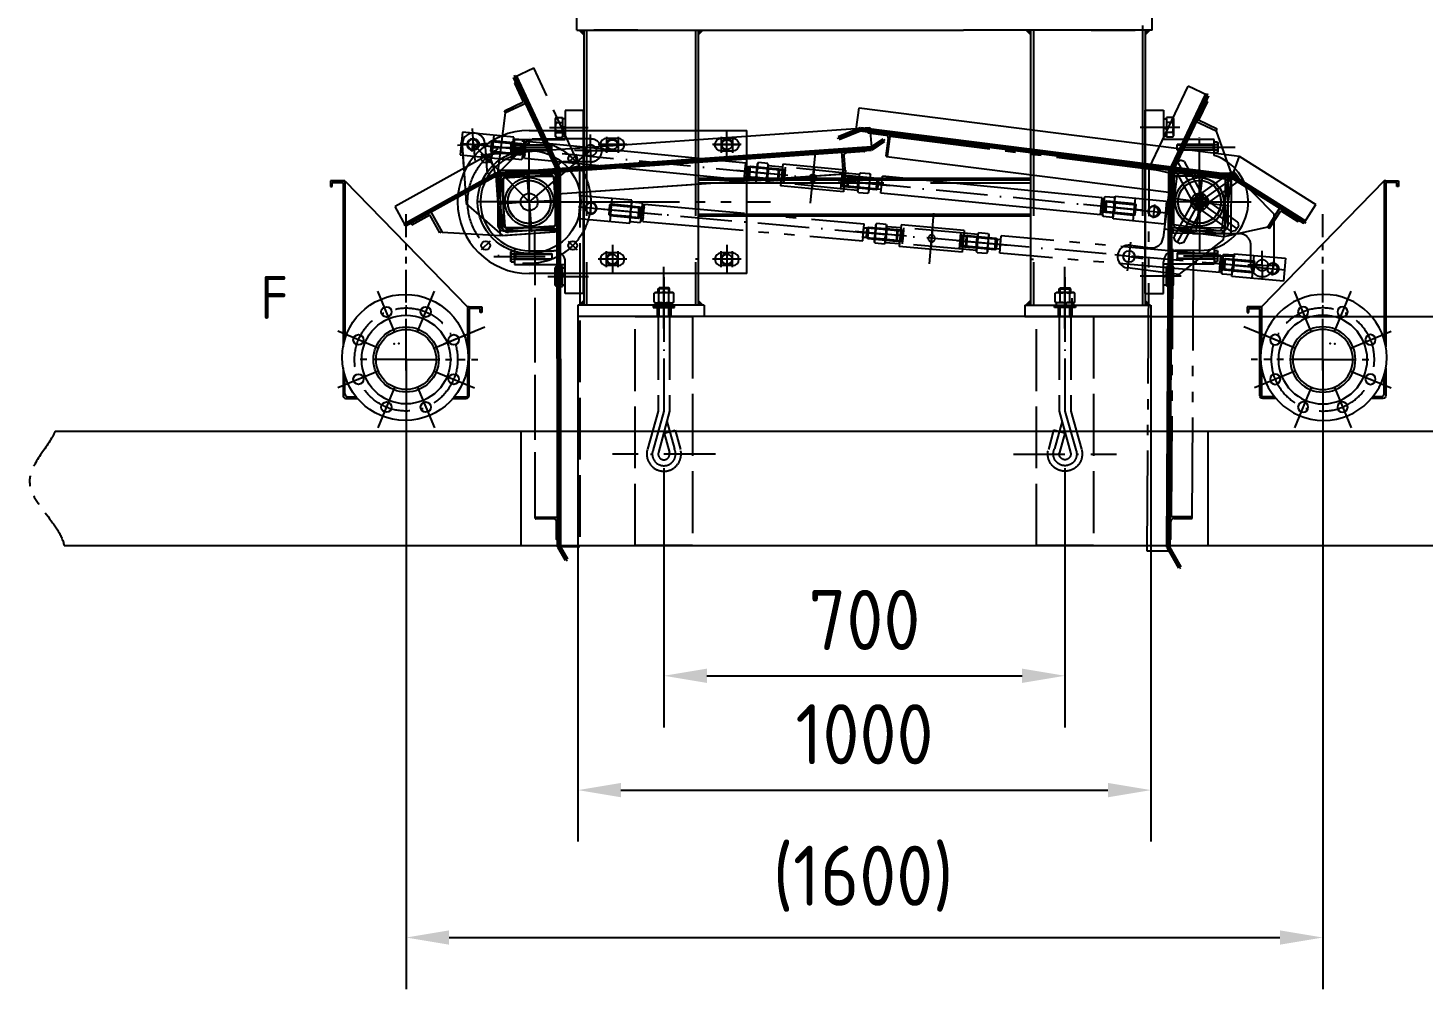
# Model space of a CAD drawing. Header units: millimetres. Extents: x -1204 to 13934, y -5982 to 4710.
# Drawn here: x 9289 to 11724, y -900 to 779 of the extents above; entities that cross this region are included whole.
import ezdxf

# ---------------------------------------------------------------- set-up
doc = ezdxf.new("R2010")
doc.units = ezdxf.units.MM
doc.header["$LTSCALE"] = 18
for name, pattern in [('ACISOTGB', [9, 4, -1, 1, -1, 1, -1]), ('AM_ISO02W050', [7.5, 6, -1.5]), ('AM_ISO08W050', [13, 9.75, -1.5, 0.25, -1.5]), ('AM_ISO08W050x2', [7.625, 6, -0.75, 0.125, -0.75]), ('Amconstr', [9999, 9999, 0]), ('CENTER', [7, 4, -1, 1, -1]), ('GEN3', [6.25, 4.75, -1.5]), ('GEN3A', [3.1, 2.5, -0.6]), ('GEN4A', [16.25, 9.75, -1.5, 1, -1.5, 1, -1.5]), ('GEN7', [15, 10, -2.5, 0, -2.5]), ('GEN7A', [7.5, 5, -1.25, 0, -1.25]), ('HIDDEN', [9.525, 6.35, -3.175]), ('PHANTOM', [63.5, 31.75, -6.35, 6.35, -6.35, 6.35, -6.35])]:
    doc.linetypes.add(name, pattern=pattern)
for name, color, linetype in [('0N', 7, 'Continuous'), ('3', 6, 'GEN3'), ('3A', 6, 'GEN4A'), ('3AN', 6, 'GEN3A'), ('4', 1, 'CENTER'), ('4N', 3, 'Continuous'), ('7', 4, 'GEN7'), ('7A', 4, 'GEN7A'), ('7AN', 4, 'GEN7A'), ('8', 1, 'Continuous')]:
    doc.layers.add(name, color=color, linetype=linetype)
for name, color, linetype, lineweight in [('AM_0', 7, 'Continuous', 50), ('AM_0N', 7, 'Continuous', 50), ('AM_3', 6, 'AM_ISO02W050', 25), ('AM_5', 3, 'Continuous', 25), ('AM_7', 4, 'AM_ISO08W050', 25), ('AM_7N', 4, 'AM_ISO08W050', 25), ('AM_CL', 1, 'Amconstr', 25)]:
    doc.layers.add(name, color=color, linetype=linetype, lineweight=lineweight)
doc.styles.get("Standard").update_dxf_attribs({"font": 'ISOCP.SHX', "bigfont": 'GBCBIG.SHX'})
doc.dimstyles.new('AM_GB$0', dxfattribs={"dimtxt": 3.5, "dimasz": 2.5, "dimexe": 3, "dimexo": 0, "dimgap": 1.5, "dimtad": 1, "dimdsep": 46, "dimtxsty": 'Standard', "dimcen": 0, "dimclrd": 256, "dimclre": 256, "dimclrt": 2, "dimadec": 0, "dimazin": 2, "dimtp": 0.1, "dimtm": 0.1, "dimtfac": 0.71, "dimtmove": 0, "dimatfit": 3, "dimfxl": 1, "dimlwd": -1, "dimlwe": -1, "dimarcsym": 1})

# ---------------------------------------------------------------- blocks, each defined once
blk = doc.blocks.new('A$C21B622E9')
at = {"layer": '4N'}
for p, q in [((-8.6, 26), (-8.6, 34)), ((8.6, 26), (8.6, 34)), ((-8.6, -16), (-8.6, 0)), ((8.6, -16), (8.6, 0)), ((-8.6, -16), (-10, -18.5)), ((8.6, -16), (10, -18.5))]:
    blk.add_line(p, q, dxfattribs=at)
at = {"layer": '7AN'}
for p, q in [((0, -181), (-19.6, -250.5)), ((5.2, -198.7), (18.3, -247)), ((90, -256), (-90, -256))]:
    blk.add_line(p, q, dxfattribs=at)
blk.add_arc((0, -256), 20.4, 164.2356, 26.2152, dxfattribs=at)
at = {"layer": 'AM_3'}
for p, q in [((-17.3, 24.7), (-15, 26)), ((-17.3, 9.3), (-17.3, 24.7)), ((-15, 26), (15, 26)), ((-10, 32.6), (-8.6, 34)), ((10, 32.6), (-10, 32.6)), ((-10, 27), (-10, 32.6)), ((-10, 26), (-10, 27)), ((-8.7, 9.3), (-8.7, 24.7)), ((8.6, 34), (-8.6, 34)), ((10, 32.6), (8.6, 34)), ((8.7, 9.3), (8.7, 24.7)), ((10, 27), (10, 32.6)), ((10, 26), (10, 27)), ((17.3, 24.7), (15, 26)), ((17.3, 9.3), (17.3, 24.7)), ((-15.1, 3), (-18.5, 3)), ((-18.5, 3), (-18.5, 0)), ((-18.5, 0), (18.5, 0)), ((-17.3, 9.3), (-15, 8)), ((-15.1, 8), (-15.1, 3)), ((-15, 8), (-15.1, 8)), ((-1, 3), (-15.1, 3)), ((-15, 8), (15, 8)), ((-10, -16), (-10, 0)), ((-1, 3), (-2.6, 8)), ((1, 3), (-1, 3)), ((1, 3), (-0.6, 8)), ((15.1, 3), (1, 3)), ((10, -16), (10, 0)), ((17.3, 9.3), (15, 8)), ((15.1, 8), (15, 8)), ((15.1, 3), (15.1, 8)), ((18.5, 3), (15.1, 3)), ((18.5, 0), (18.5, 3)), ((10, -16), (-10, -16)), ((-10, -16), (-10, -18.5)), ((-10, -18.5), (-10, -181)), ((10, -16), (10, -18.5)), ((10, -18.5), (10, -181)), ((-10, -181), (-28.9, -247.8)), ((10, -181), (-9.7, -253.4)), ((0.5, -219.8), (19.8, -214.5)), ((19.8, -214.5), (29, -248.1)), ((0.5, -219.8), (9.7, -253.4))]:
    blk.add_line(p, q, dxfattribs=at)
for centre, radius, start, end in [((-13, 18.3), 7.66, 55.5615, 115.5615), ((0, -2.6), 28.6, 72.383, 107.617), ((13, 18.3), 7.66, 64.4385, 124.4385), ((-13, 15.7), 7.66, 244.4385, 304.4385), ((0, 36.6), 28.6, 252.383, 287.617), ((13, 15.7), 7.66, 235.5615, 295.5615), ((0, -256), 30, 164.2356, 15.1893), ((0, -256), 10, 164.8107, 15.1893)]:
    blk.add_arc(centre, radius, start, end, dxfattribs=at)
at = {"layer": 'AM_7N', "linetype": 'AM_ISO08W050x2'}
for p, q in [((0, -37), (0, 71)), ((0, 53), (0, -42)), ((0, 48), (0, -181))]:
    blk.add_line(p, q, dxfattribs=at)
blk = doc.blocks.new('*D88')
at = {"layer": 'AM_5', "transparency": 16777216}
for p, q in [((10398.9, 9.7), (10398.9, -442.5)), ((11098.9, 9.7), (11098.9, -442.5)), ((10473.9, -352.5), (11023.9, -352.5))]:
    blk.add_line(p, q, dxfattribs=at)
for points in [[(10473.9, -340), (10473.9, -365), (10398.9, -352.5)], [(11023.9, -340), (11023.9, -365), (11098.9, -352.5)]]:
    blk.add_solid(points, dxfattribs=at)
at = {"layer": 'Defpoints', "color": 0, "transparency": 16777216}
for p in [(10398.9, 9.7), (11098.9, 9.7), (11098.9, -352.5)]:
    blk.add_point(p, dxfattribs=at)
at = {"layer": 'AM_5', "color": 2, "transparency": 16777216, "insert": (10748.9, -255), "char_height": 105, "attachment_point": 5}
blk.add_mtext('700', dxfattribs=at)
blk = doc.blocks.new('*D89')
at = {"layer": 'AM_5', "transparency": 16777216}
for p, q in [((10248.9, 74.7), (10248.9, -642.1)), ((11248.9, 74.7), (11248.9, -642.1)), ((10323.9, -552.1), (11173.9, -552.1))]:
    blk.add_line(p, q, dxfattribs=at)
for points in [[(10323.9, -539.6), (10323.9, -564.6), (10248.9, -552.1)], [(11173.9, -539.6), (11173.9, -564.6), (11248.9, -552.1)]]:
    blk.add_solid(points, dxfattribs=at)
at = {"layer": 'Defpoints', "color": 0, "transparency": 16777216}
for p in [(10248.9, 74.7), (11248.9, 74.7), (11248.9, -552.1)]:
    blk.add_point(p, dxfattribs=at)
at = {"layer": 'AM_5', "color": 2, "transparency": 16777216, "insert": (10748.9, -454.6), "char_height": 105, "attachment_point": 5}
blk.add_mtext('1000', dxfattribs=at)
blk = doc.blocks.new('*D119')
at = {"layer": 'AM_5', "transparency": 16777216}
for p, q in [((10748.9, 1274.7), (12265.5, 1274.7)), ((12175.5, 1199.7), (12175.5, 349.7)), ((11873.9, 274.7), (12265.5, 274.7))]:
    blk.add_line(p, q, dxfattribs=at)
for points in [[(12163, 1199.7), (12188, 1199.7), (12175.5, 1274.7)], [(12163, 349.7), (12188, 349.7), (12175.5, 274.7)]]:
    blk.add_solid(points, dxfattribs=at)
at = {"layer": 'Defpoints', "color": 0, "transparency": 16777216}
for p in [(10748.9, 1274.7), (11873.9, 274.7), (12175.5, 274.7)]:
    blk.add_point(p, dxfattribs=at)
at = {"layer": 'AM_5', "color": 2, "transparency": 16777216, "insert": (12078, 774.7), "char_height": 105, "attachment_point": 5, "rotation": 90}
blk.add_mtext('1000', dxfattribs=at)
blk = doc.blocks.new('*D120')
at = {"layer": 'AM_5', "transparency": 16777216}
for p, q in [((11013.9, 1869.7), (12647.3, 1869.7)), ((12557.3, 1794.7), (12557.3, 349.7)), ((11873.9, 274.7), (12647.3, 274.7))]:
    blk.add_line(p, q, dxfattribs=at)
for points in [[(12544.8, 1794.7), (12569.8, 1794.7), (12557.3, 1869.7)], [(12544.8, 349.7), (12569.8, 349.7), (12557.3, 274.7)]]:
    blk.add_solid(points, dxfattribs=at)
at = {"layer": 'Defpoints', "color": 0, "transparency": 16777216}
for p in [(11013.9, 1869.7), (11873.9, 274.7), (12557.3, 274.7)]:
    blk.add_point(p, dxfattribs=at)
at = {"layer": 'AM_5', "color": 2, "transparency": 16777216, "insert": (12459.8, 1072.2), "char_height": 105, "attachment_point": 5, "rotation": 90}
blk.add_mtext('1595', dxfattribs=at)
blk = doc.blocks.new('*D123')
at = {"layer": 'AM_5', "transparency": 16777216}
for p, q in [((11250.9, 1774.7), (12467.3, 1774.7)), ((12377.3, 1699.7), (12377.3, 349.7)), ((11248.9, 274.7), (12467.3, 274.7))]:
    blk.add_line(p, q, dxfattribs=at)
for points in [[(12364.8, 1699.7), (12389.8, 1699.7), (12377.3, 1774.7)], [(12364.8, 349.7), (12389.8, 349.7), (12377.3, 274.7)]]:
    blk.add_solid(points, dxfattribs=at)
at = {"layer": 'Defpoints', "color": 0, "transparency": 16777216}
for p in [(11250.9, 1774.7), (11248.9, 274.7), (12377.3, 274.7)]:
    blk.add_point(p, dxfattribs=at)
at = {"layer": 'AM_5', "color": 2, "transparency": 16777216, "insert": (12279.8, 1024.7), "char_height": 105, "attachment_point": 5, "rotation": 90}
blk.add_mtext('1500', dxfattribs=at)
blk = doc.blocks.new('A$C560A131A')
for p, q in [((6.5, 515.5), (5, 514)), ((25, 514), (5, 514)), ((5, 514), (5, 464.2)), ((23.5, 515.5), (6.5, 515.5)), ((23.5, 515.5), (25, 514)), ((25, 514), (25, 464.2)), ((25, 464.2), (5, 464.2)), ((5, 464.2), (6.6, 461.4)), ((25, 464.2), (23.4, 461.4)), ((0, 455.5), (0, 70.5)), ((30, 455.5), (0, 455.5)), ((24.4, 455.5), (5.6, 455.5)), ((6.8, 460.8), (6.8, 456.7)), ((23.2, 460.8), (23.2, 456.7)), ((30, 455.5), (30, 70.5)), ((30, 70.5), (0, 70.5)), ((6.6, 64.6), (5, 61.8)), ((25, 61.8), (5, 61.8)), ((5, 61.8), (5, 12)), ((24.4, 70.5), (5.6, 70.5)), ((6.8, 69.3), (6.8, 65.2)), ((23.2, 69.3), (23.2, 65.2)), ((23.4, 64.6), (25, 61.8)), ((25, 61.8), (25, 12)), ((5, 12), (6.5, 10.5)), ((25, 12), (5, 12)), ((23.5, 10.5), (6.5, 10.5)), ((25, 12), (23.5, 10.5))]:
    blk.add_line(p, q)
for centre, start, end in [((5.6, 456.7), 270, 0), ((5.6, 460.8), 0, 30), ((24.4, 460.8), 150, 180), ((24.4, 456.7), 180, 270), ((5.6, 69.3), 0, 90), ((5.6, 65.2), 330, 0), ((24.4, 69.3), 90, 180), ((24.4, 65.2), 180, 210)]:
    blk.add_arc(centre, 1.2, start, end)
at = {"layer": '4'}
for p, q in [((6.5, 515.5), (6.5, 461.5)), ((23.5, 515.5), (23.5, 461.5)), ((22.6, 461.5), (7.4, 461.5)), ((6.5, 64.5), (6.5, 10.5)), ((22.6, 64.5), (7.4, 64.5)), ((23.5, 64.5), (23.5, 10.5))]:
    blk.add_line(p, q, dxfattribs=at)
at = {"layer": '7A'}
blk.add_line((15, 526), (15, 0), dxfattribs=at)
blk = doc.blocks.new('*U135')
at = {"layer": '0N'}
for p, q in [((1.3, 17.3), (0, 15)), ((0, 15), (0, -15)), ((1.3, 17.3), (17.7, 17.3)), ((1.3, 8.7), (17.7, 8.7)), ((17.7, 17.3), (19, 15)), ((19, 15), (19, -15)), ((1.3, -17.3), (0, -15)), ((1.3, -8.7), (17.7, -8.7)), ((1.3, -17.3), (17.7, -17.3)), ((17.7, -17.3), (19, -15))]:
    blk.add_line(p, q, dxfattribs=at)
for centre, radius, start, end in [((7.7, 13), 7.66, 154.4385, 214.4385), ((28.6, 0), 28.6, 162.383, 197.617), ((11.3, 13), 7.66, 325.5615, 25.5615), ((-9.6, 0), 28.6, 342.383, 17.617), ((7.7, -13), 7.66, 145.5615, 205.5615), ((11.3, -13), 7.66, 334.4385, 34.4385)]:
    blk.add_arc(centre, radius, start, end, dxfattribs=at)
at = {"layer": '7AN'}
blk.add_line((-36, 0), (55, 0), dxfattribs=at)
blk = doc.blocks.new('A$C299C7562')
at = {"color": 7}
for p, q in [((0, 91.2), (40, 91.2)), ((0, 1.2), (0, 91.2)), ((40, 91.2), (40, 1.2)), ((40, 1.2), (0, 1.2))]:
    blk.add_line(p, q, dxfattribs=at)
at = {"color": 6, "linetype": 'GEN3'}
for p, q in [((0, 36.2), (40, 36.2)), ((28.6, 38.7), (11.4, 38.7)), ((11.4, 2.3), (11.4, 38.7)), ((28.6, 2.3), (28.6, 38.7)), ((11.4, 2.3), (9.5, 1.2)), ((11.4, 2.3), (28.6, 2.3)), ((28.6, 2.3), (30.5, 1.2))]:
    blk.add_line(p, q, dxfattribs=at)
at = {"color": 7}
blk.add_circle((20, 71.2), 10, dxfattribs=at)
at = {"layer": '4'}
for p, q in [((10, 36.2), (11.4, 38.7)), ((10, 1.5), (10, 36.2)), ((30, 36.2), (28.6, 38.7)), ((30, 1.5), (30, 36.2))]:
    blk.add_line(p, q, dxfattribs=at)
at = {"layer": '7'}
for p, q in [((20, 0), (20, 93)), ((32, 71.2), (8, 71.2))]:
    blk.add_line(p, q, dxfattribs=at)
blk = doc.blocks.new('A$C15EC22F7')
for p, q in [((33, 161.3), (5, 161.3)), ((5, 161.3), (5, 136.3)), ((9, 161.3), (29, 161.3)), ((9, 161.3), (29, 161.3)), ((33, 161.3), (33, 136.3)), ((0, 136.3), (38, 136.3)), ((0, 26.3), (0, 136.3)), ((5, 136.3), (33, 136.3)), ((38, 26.3), (38, 136.3)), ((0, 26.3), (38, 26.3)), ((5, 1.3), (5, 26.3)), ((5, 26.3), (33, 26.3)), ((5, 26.3), (33, 26.3)), ((33, 1.3), (33, 26.3)), ((33, 1.3), (5, 1.3)), ((9, 1.3), (29, 1.3))]:
    blk.add_line(p, q)
at = {"color": 7}
blk.add_circle((19, 81.3), 6, dxfattribs=at)
at = {"layer": '3'}
for p, q in [((10.4, 160.1), (9, 161.3)), ((9, 161.3), (9, 132.3)), ((29, 160.1), (9, 160.1)), ((10.4, 160.1), (10.4, 133.5)), ((27.6, 160.1), (29, 161.3)), ((27.6, 160.1), (27.6, 133.5)), ((29, 161.3), (29, 132.3)), ((5, 26.3), (5, 136.3)), ((10.4, 133.5), (8, 131.3)), ((10.4, 133.5), (27.6, 133.5)), ((27.6, 133.5), (30, 131.3)), ((33, 26.3), (33, 136.3)), ((10.4, 29.2), (8, 31.3)), ((9, 1.3), (9, 30.4)), ((10.4, 29.2), (27.6, 29.2)), ((10.4, 2.6), (10.4, 29.2)), ((27.6, 29.2), (30, 31.3)), ((27.6, 2.6), (27.6, 29.2)), ((29, 1.3), (29, 30.4)), ((29, 2.6), (9, 2.6)), ((10.4, 2.6), (9, 1.3)), ((27.6, 2.6), (29, 1.3))]:
    blk.add_line(p, q, dxfattribs=at)
at = {"layer": '3A'}
for p, q in [((33, 131.3), (5, 131.3)), ((9, 131.3), (29, 131.3)), ((33, 31.3), (5, 31.3)), ((9, 31.3), (29, 31.3))]:
    blk.add_line(p, q, dxfattribs=at)
at = {"layer": '7'}
blk.add_line((2, 81.3), (36, 81.3), dxfattribs=at)
at = {"layer": '7AN'}
blk.add_line((19, 0), (19, 162.8), dxfattribs=at)
blk = doc.blocks.new('*U129')
at = {"layer": '0N'}
for p, q in [((1.3, 17.3), (0, 15)), ((0, 15), (0, -15)), ((1.3, 17.3), (17.7, 17.3)), ((1.3, 8.7), (17.7, 8.7)), ((17.7, 17.3), (19, 15)), ((19, 15), (19, -15)), ((1.3, -17.3), (0, -15)), ((1.3, -8.7), (17.7, -8.7)), ((1.3, -17.3), (17.7, -17.3)), ((17.7, -17.3), (19, -15))]:
    blk.add_line(p, q, dxfattribs=at)
for centre, radius, start, end in [((7.7, 13), 7.66, 154.4385, 214.4385), ((28.6, 0), 28.6, 162.383, 197.617), ((11.3, 13), 7.66, 325.5615, 25.5615), ((-9.6, 0), 28.6, 342.383, 17.617), ((7.7, -13), 7.66, 145.5615, 205.5615), ((11.3, -13), 7.66, 334.4385, 34.4385)]:
    blk.add_arc(centre, radius, start, end, dxfattribs=at)
at = {"layer": '7AN'}
blk.add_line((-36, 0), (55, 0), dxfattribs=at)
blk = doc.blocks.new('*U133')
at = {"layer": '0N'}
for p, q in [((1.3, 17.3), (0, 15)), ((0, 15), (0, -15)), ((1.3, 17.3), (17.7, 17.3)), ((1.3, 8.7), (17.7, 8.7)), ((17.7, 17.3), (19, 15)), ((19, 15), (19, -15)), ((1.3, -17.3), (0, -15)), ((1.3, -8.7), (17.7, -8.7)), ((1.3, -17.3), (17.7, -17.3)), ((17.7, -17.3), (19, -15))]:
    blk.add_line(p, q, dxfattribs=at)
for centre, radius, start, end in [((7.7, 13), 7.66, 154.4385, 214.4385), ((28.6, 0), 28.6, 162.383, 197.617), ((11.3, 13), 7.66, 325.5615, 25.5615), ((-9.6, 0), 28.6, 342.383, 17.617), ((7.7, -13), 7.66, 145.5615, 205.5615), ((11.3, -13), 7.66, 334.4385, 34.4385)]:
    blk.add_arc(centre, radius, start, end, dxfattribs=at)
at = {"layer": '7AN'}
blk.add_line((-36, 0), (55, 0), dxfattribs=at)
blk = doc.blocks.new('A$C66DD6528')
for centre in [(44.5, 1216.8), (44.5, 22.8)]:
    blk.add_circle(centre, 9)
at = {"layer": '7A'}
blk.add_line((88.9, 619.8), (0, 619.8), dxfattribs=at)
for name, p in [('A$C299C7562', (24.5, 1145.5)), ('A$C560A131A', (29.5, 668.8)), ('A$C15EC22F7', (25.5, 538.5))]:
    blk.add_blockref(name, p)
at = {"extrusion": (0, 0, -1), "zscale": -0.9999999999999998, "rotation": 180}
blk.add_blockref('A$C560A131A', (-29.5, 569.8), dxfattribs=at)
at = {"layer": '0N', "rotation": 270}
for name, p in [('*U133', (44.5, 1146.8)), ('*U129', (44.5, 539.8))]:
    blk.add_blockref(name, p, dxfattribs=at)
at = {"layer": '0N', "extrusion": (0, 0, -1), "zscale": -0.9999999999999998, "rotation": 89.99999999999999}
for name, p in [('*U129', (-44.5, 699.8)), ('*U135', (-44.5, 91.8))]:
    blk.add_blockref(name, p, dxfattribs=at)
at = {"layer": '3A', "extrusion": (0, 0, -1), "zscale": -0.9999999999999998, "rotation": 180}
blk.add_blockref('A$C299C7562', (-24.5, 93), dxfattribs=at)
blk = doc.blocks.new('A$C50972050')
for p, q in [((0, 843.7), (2.7, 844.9)), ((76.1, 680.5), (0, 843.7)), ((79.1, 681.2), (2.7, 844.9)), ((76.1, 680.5), (76.1, 23.4)), ((79.1, 681.2), (79.1, 23.3))]:
    blk.add_line(p, q)
at = {"color": 7}
for p, q in [((76.1, 68.4), (76.1, 28.4)), ((76.1, 23.4), (89.5, 0)), ((79.1, 23.3), (91.9, 1.2)), ((91.9, 1.2), (89.5, 0))]:
    blk.add_line(p, q, dxfattribs=at)
blk = doc.blocks.new('A$C5C243EAD')
for p, q in [((28.9, 843.7), (63.4, 859.7)), ((143, 688.9), (63.4, 859.7)), ((105, 680.5), (28.9, 843.7)), ((33.2, 834.6), (29.5, 832.9)), ((29.5, 832.9), (44.7, 800.3)), ((108, 681.2), (31.6, 844.9)), ((13.1, 781.1), (0, 680.6)), ((12.1, 785.1), (44.7, 800.3)), ((13.8, 781.4), (12.1, 785.1)), ((50.1, 798.3), (13.1, 781.1)), ((50.1, 798.3), (13.8, 781.4)), ((162.1, 735.6), (121.2, 735.6)), ((162.1, 735.6), (123.6, 735.6)), ((108, 681.2), (143, 688.9)), ((162.1, 695.6), (142.2, 695.6)), ((162.1, 695.6), (142.2, 695.6)), ((143, 688.9), (143, 23.4)), ((105, 680.6), (0, 680.6)), ((105, 680.6), (5, 680.6)), ((105, 680.5), (105, 23.4)), ((105, 585.5), (105, 680.5)), ((105, 585.6), (105, 680.5)), ((105, 585.6), (105, 680.5)), ((105, 585.5), (105, 678)), ((105, 585.6), (105, 668.1)), ((105, 585.6), (105, 668.1)), ((108, 681.2), (108, 26.4)), ((65, 80.6), (65, 575.6)), ((65, 75.4), (65, 575.6)), ((94.6, 575.6), (105, 575.6)), ((94.6, 575.6), (105, 575.6)), ((105, 80.6), (105, 575.6)), ((105, 80.6), (105, 575.6)), ((65, 73.4), (65, 75.4)), ((65, 75.4), (105, 75.4)), ((105, 80.6), (105, 40.6)), ((105, 75.4), (105, 35.4)), ((97, 72.4), (66, 72.4)), ((102, 36.4), (102, 67.4)), ((105, 35.4), (103, 35.4)), ((143, 23.4), (108, 23.4))]:
    blk.add_line(p, q)
at = {"color": 7}
for p, q in [((0, 680.6), (0, 585.6)), ((0, 675.6), (0, 585.6)), ((10, 575.6), (15, 575.6)), ((10, 575.6), (15, 575.6))]:
    blk.add_line(p, q, dxfattribs=at)
for centre, radius in [((162.1, 715.6), 10), ((162.1, 715.6), 10), ((55, 625.6), 37.5), ((55, 625.6), 37.5)]:
    blk.add_circle(centre, radius)
for centre, radius, start, end in [((162.1, 715.6), 20, 270, 90), ((162.1, 715.6), 20, 270, 90), ((66, 73.4), 1, 180, 270), ((97, 67.4), 5, 0, 90), ((103, 36.4), 1, 180, 270)]:
    blk.add_arc(centre, radius, start, end)
blk.add_arc((10, 585.6), 10, 180, 270, dxfattribs=at)
blk.add_arc((10, 585.6), 10, 180, 270, dxfattribs=at)
at = {"layer": '3A'}
for p, q in [((0, 675.6), (60, 735.6)), ((0, 675.6), (60, 735.6)), ((121.2, 735.6), (60, 735.6)), ((105, 680.6), (105, 685.6)), ((142.2, 695.6), (115, 695.6))]:
    blk.add_line(p, q, dxfattribs=at)
for points in [[(15, 675.6), (95, 675.6, -0.414214), (105, 665.6), (105, 585.6, -0.414214), (95, 575.6), (15, 575.6, -0.414214), (5, 585.6), (5, 665.6, -0.414214)], [(15, 675.6), (95, 675.6, -0.414214), (105, 665.6), (105, 585.6, -0.414214), (95, 575.6), (15, 575.6, -0.414214), (5, 585.6), (5, 665.6, -0.414214)], [(15, 670.6), (95, 670.6, -0.414214), (100, 665.6), (100, 585.6, -0.414214), (95, 580.6), (15, 580.6, -0.414214), (10, 585.6), (10, 665.6, -0.414214)], [(15, 670.6), (95, 670.6, -0.414214), (100, 665.6), (100, 585.6, -0.414214), (95, 580.6), (15, 580.6, -0.414214), (10, 585.6), (10, 665.6, -0.414214)]]:
    blk.add_lwpolyline(points, format="xyb", close=True, dxfattribs=at)
blk.add_arc((115, 685.6), 10, 90, 180, dxfattribs=at)
blk.add_arc((115, 685.6), 10, 90, 180, dxfattribs=at)
at = {"layer": '7'}
blk.add_line((55, 625.6), (162.1, 715.6), dxfattribs=at)
blk.add_line((55, 625.6), (162.1, 715.6), dxfattribs=at)
at = {"layer": '7A'}
for p, q in [((162.1, 715.6), (162.1, 743.6)), ((162.1, 715.6), (162.1, 743.6)), ((162.1, 715.6), (134.1, 715.6)), ((162.1, 715.6), (134.1, 715.6)), ((162.1, 715.6), (190.1, 715.6)), ((162.1, 715.6), (162.1, 687.6)), ((162.1, 715.6), (190.1, 715.6)), ((162.1, 715.6), (162.1, 687.6)), ((55, 625.6), (55, 678.1)), ((55, 625.6), (55, 678.1)), ((55, 625.6), (2.5, 625.6)), ((55, 625.6), (2.5, 625.6)), ((55, 625.6), (55, 573.1)), ((55, 625.6), (107.5, 625.6)), ((55, 625.6), (55, 573.1)), ((55, 625.6), (107.5, 625.6))]:
    blk.add_line(p, q, dxfattribs=at)
at = {"layer": 'AM_0'}
blk.add_blockref('A$C50972050', (28.9, 0), dxfattribs=at)
blk = doc.blocks.new('A$C1D537AA5')
for p, q in [((43.3, 825.2), (45.7, 826.3)), ((63.4, 790.3), (43.3, 825.2)), ((66.4, 790.3), (45.7, 826.3)), ((63.4, 322.9), (63.4, 790.3)), ((63.4, 790.3), (66.4, 790.3)), ((66.4, 136.5), (66.4, 790.3)), ((63.4, 137.2), (63.4, 322.9)), ((63.4, 137.2), (63.4, 242.2)), ((63.4, 137.2), (0, 1.3)), ((66.5, 136.7), (2.7, 0)), ((63.4, 137.2), (66.3, 136.4)), ((0, 1.3), (2.7, 0))]:
    blk.add_line(p, q)
blk = doc.blocks.new('A$C6C9D0C42')
for p, q in [((185, 812.1), (223, 812.1)), ((223, 812.1), (223, 152)), ((182, 791), (182, 760)), ((185, 792), (183, 792)), ((185, 752), (185, 792)), ((177, 755), (146, 755)), ((145, 754), (145, 257)), ((145, 754), (145, 752)), ((145, 752), (185, 752)), ((185, 754), (185, 257)), ((185, 152), (185, 337.7)), ((5, 222), (5, 312)), ((45, 312), (45, 277)), ((145, 257), (65, 257)), ((80, 152), (80, 257)), ((185, 152), (185, 257)), ((75, 152), (5, 222)), ((75, 152), (185, 152)), ((106.5, 78.3), (80, 152)), ((185, 152), (121.6, 16.1)), ((188.1, 151.5), (124.3, 14.8)), ((185, 152), (187.9, 151.2)), ((223, 143.6), (187.9, 151.2)), ((223, 152), (223, 143.6)), ((223, 143.6), (156, 0)), ((106.5, 78.3), (104.8, 74.7)), ((104.8, 74.7), (137.4, 59.4)), ((106.5, 78.3), (142.7, 61.4)), ((122.2, 26.8), (137.4, 59.4)), ((125.8, 25.1), (122.2, 26.8)), ((121.6, 16.1), (156, 0))]:
    blk.add_line(p, q)
for centre, radius in [((25, 312), 10), ((135, 202), 42.5)]:
    blk.add_circle(centre, radius)
for centre, radius, start, end in [((183, 791), 1, 90, 180), ((146, 754), 1, 90, 180), ((177, 760), 5, 270, 360), ((25, 312), 20, 360, 180), ((65, 277), 20, 180, 270)]:
    blk.add_arc(centre, radius, start, end)
at = {"layer": '0N'}
blk.add_circle((135, 202), 37.5, dxfattribs=at)
at = {"layer": '3A'}
for p, q in [((181, 752), (181, 252)), ((145, 257), (145, 257)), ((145, 257), (185, 257)), ((145, 257), (145, 252)), ((145, 252), (185, 252))]:
    blk.add_line(p, q, dxfattribs=at)
for points in [[(95, 152), (175, 152, 0.414214), (185, 162), (185, 242, 0.414214), (175, 252), (95, 252, 0.414214), (85, 242), (85, 162, 0.414214)], [(95, 157), (175, 157, 0.414214), (180, 162), (180, 242, 0.414214), (175, 247), (95, 247, 0.414214), (90, 242), (90, 162, 0.414214)]]:
    blk.add_lwpolyline(points, format="xyb", close=True, dxfattribs=at)
at = {"layer": '7A'}
for p, q in [((25, 312), (25, 337)), ((25, 312), (0, 312)), ((25, 312), (25, 287)), ((25, 312), (50, 312)), ((135, 202), (135, 254.5)), ((135, 202), (82.5, 202)), ((135, 202), (135, 149.5)), ((135, 202), (187.5, 202))]:
    blk.add_line(p, q, dxfattribs=at)
at = {"layer": 'AM_0'}
blk.add_blockref('A$C1D537AA5', (121.6, 14.8), dxfattribs=at)
blk = doc.blocks.new('A$C2854683A')
for p, q in [((14, 25), (34, 25)), ((14, 3), (34, 3))]:
    blk.add_line(p, q)
for centre, start, end in [((14, 14), 90, 270), ((34, 14), 270, 90)]:
    blk.add_arc(centre, 11, start, end)
at = {"layer": '7A'}
for p, q in [((14, 28), (14, 0)), ((34, 28), (34, 0)), ((0, 14), (48, 14))]:
    blk.add_line(p, q, dxfattribs=at)
blk = doc.blocks.new('A$C242D4FE0')
for p, q in [((125, 250), (505, 250)), ((280, 236), (260, 236)), ((280, 214), (260, 214)), ((280, 36), (260, 36)), ((505, 0), (125, 0))]:
    blk.add_line(p, q)
at = {"color": 7}
for p, q in [((505, 0), (505, 250)), ((280, 14), (260, 14))]:
    blk.add_line(p, q, dxfattribs=at)
at = {"color": 1}
blk.add_line((277.2, 205.3), (277.2, 205.3), dxfattribs=at)
at = {"color": 1, "linetype": 'PHANTOM'}
for centre in [(270.1, 225.1), (470.1, 225.1), (270.1, 25.1), (470.1, 25.1)]:
    blk.add_circle(centre, 8.65, dxfattribs=at)
blk.add_circle((125, 125), 90)
at = {"color": 7}
for centre in [(49, 201), (201, 201), (49, 49), (201, 49)]:
    blk.add_circle(centre, 7.75, dxfattribs=at)
blk.add_arc((125, 125), 125, 90, 270, dxfattribs=at)
for centre, start, end in [((260, 225), 90, 270), ((280, 225), 270, 90), ((260, 25), 90, 270), ((280, 25), 270, 90)]:
    blk.add_arc(centre, 11, start, end)
at = {"layer": '4', "color": 1, "linetype": 'PHANTOM'}
for centre, start, end in [((270.1, 225.1), 330, 260), ((470.1, 225.1), 330, 260), ((270.1, 25.1), 100, 30), ((470.1, 25.1), 100, 30)]:
    blk.add_arc(centre, 10, start, end, dxfattribs=at)
at = {"layer": '7'}
blk.add_circle((125, 125), 107.5, dxfattribs=at)
at = {"layer": '7A', "color": 1, "linetype": 'PHANTOM'}
for p, q in [((470.1, 200.1), (470.1, 250.1)), ((295.1, 225.1), (245.1, 225.1)), ((495.1, 225.1), (445.1, 225.1)), ((270.1, 50.1), (270.1, 0.1)), ((470.1, 50.1), (470.1, 0.1)), ((295.1, 25.1), (245.1, 25.1)), ((495.1, 25.1), (445.1, 25.1))]:
    blk.add_line(p, q, dxfattribs=at)
at = {"layer": '7A'}
for p, q in [((125, 125), (125, 240)), ((294, 225), (246, 225)), ((260, 239), (260, 211)), ((280, 239), (280, 211)), ((56.8, 193.2), (41.2, 208.8)), ((193.2, 193.2), (208.8, 208.8)), ((125, 125), (10, 125)), ((125, 125), (125, 10)), ((125, 125), (240, 125)), ((56.8, 56.8), (41.2, 41.2)), ((193.2, 56.8), (208.8, 41.2)), ((294, 25), (246, 25)), ((260, 11), (260, 39)), ((280, 11), (280, 39))]:
    blk.add_line(p, q, dxfattribs=at)
at = {"layer": '7A', "linetype": 'GEN4A'}
blk.add_line((211.7, 125), (546, 125), dxfattribs=at)
at = {"color": 7, "extrusion": (0, 0, -1), "zscale": -1}
blk.add_blockref('A$C2854683A', (-494, 211), dxfattribs=at)
at = {"color": 7, "rotation": 180}
blk.add_blockref('A$C2854683A', (494, 39), dxfattribs=at)
blk = doc.blocks.new('A$C61291C88')
at = {"color": 7}
for p, q in [((0, 85), (5, 90)), ((15, 90), (5, 90)), ((15, 90), (20, 85))]:
    blk.add_line(p, q, dxfattribs=at)
for p, q in [((0, 85), (0, 0)), ((10, 90), (10, 90)), ((20, 0), (20, 85)), ((0, 0), (20, 0))]:
    blk.add_line(p, q)
blk.add_circle((10, 10), 5.5)
at = {"layer": '7A'}
for p, q in [((10, 90), (10, 0)), ((0, 10), (20, 10))]:
    blk.add_line(p, q, dxfattribs=at)
blk = doc.blocks.new('A$C4D5D5B7B')
at = {"layer": '7A', "color": 3}
for p, q in [((2, 81.8), (0, 75)), ((40.7, 0.4), (0, 75)), ((2, 81.8), (10.8, 86.6)), ((6.4, 84.2), (6.4, 84.2)), ((6.4, 84.2), (49.5, 5.2)), ((17.6, 84.6), (10.8, 86.6)), ((17.6, 84.6), (58.3, 10)), ((30.8, 16.3), (99.8, 65.8)), ((109.7, 60.6), (36.6, 8.1)), ((111.5, 49.5), (42.4, 0)), ((106.8, 64.6), (99.8, 65.8)), ((106.8, 64.6), (112.6, 56.5)), ((109.7, 60.6), (109.7, 60.6)), ((111.5, 49.5), (112.6, 56.5)), ((42.4, 0), (30.8, 16.3)), ((53.5, 18.8), (35.9, 9.2)), ((50.5, 5.8), (38.9, 22.1)), ((58.3, 10), (40.7, 0.4))]:
    blk.add_line(p, q, dxfattribs=at)
blk.add_circle((44.7, 14), 5.5, dxfattribs=at)
blk.add_circle((44.7, 14), 5.5, dxfattribs=at)
blk = doc.blocks.new('A$C3BA5169A')
for p, q in [((8.5, 0), (8.5, 320)), ((8.5, 320), (40.5, 320)), ((8.5, 300), (8.5, 320)), ((40.5, 320), (40.5, 305.1)), ((40.5, 305.1), (40.5, 291)), ((40.5, 305.1), (45.5, 305.1)), ((45.5, 305.1), (45.5, 307.3)), ((56.7, 307.3), (45.5, 307.3)), ((45.5, 305.1), (45.5, 289.4)), ((56.7, 298.7), (45.5, 298.7)), ((56.7, 307.3), (58, 305)), ((58, 305), (58, 275)), ((8.5, 40), (8.5, 280)), ((40.5, 291), (45.5, 289.4)), ((40.5, 289), (40.5, 274.9)), ((40.5, 289), (45.5, 287.4)), ((40.5, 274.9), (40.5, 268.9)), ((45.5, 274.9), (40.5, 274.9)), ((129.1, 268.9), (40.5, 268.9)), ((43, 288.2), (43, 290.2)), ((45.5, 287.4), (45.5, 289.4)), ((45.5, 289.4), (45.5, 287.4)), ((45.5, 287.4), (45.5, 274.9)), ((56.7, 281.3), (45.5, 281.3)), ((45.5, 272.7), (45.5, 274.9)), ((56.7, 272.7), (45.5, 272.7)), ((56.7, 272.7), (58, 275)), ((103.5, 260), (103.5, 268.9)), ((129.1, 264.2), (129.1, 268.9)), ((127.6, 260), (64.1, 260)), ((64.1, 260), (64.1, 259.2)), ((64.1, 250), (64.1, 260)), ((64.1, 250.8), (64.1, 259.2)), ((64.1, 250.8), (64.1, 250)), ((127.6, 250), (64.1, 250)), ((127.6, 250), (127.6, 260)), ((127.6, 260), (129.1, 260)), ((127.6, 250), (129.1, 250)), ((134.8, 264.2), (129.1, 264.2)), ((129.1, 260), (129.1, 264.2)), ((129.1, 260), (129.1, 260)), ((129.1, 260), (129.1, 260)), ((129.1, 250), (129.1, 260)), ((129.1, 260), (129.1, 250)), ((129.1, 260), (129.1, 260)), ((134.8, 259.6), (129.1, 259.6)), ((134.8, 250.4), (129.1, 250.4)), ((129.1, 245.7), (129.1, 250)), ((129.1, 250), (129.1, 250)), ((129.1, 250), (129.1, 250)), ((129.1, 250), (129.1, 250)), ((129.1, 241.1), (129.1, 245.7)), ((134.8, 245.7), (129.1, 245.7)), ((134.8, 264.2), (135.5, 263)), ((134.8, 245.7), (135.5, 247)), ((135.5, 263), (135.5, 247)), ((103.5, 75), (60.5, 75)), ((129.1, 78.9), (129.1, 51.1)), ((129.1, 74.3), (129.1, 70)), ((134.8, 74.3), (129.1, 74.3)), ((134.8, 74.3), (135.5, 73)), ((40.5, 11.5), (40.5, 55)), ((129.1, 51.1), (40.5, 51.1)), ((127.6, 70), (64.1, 70)), ((64.1, 69.2), (64.1, 70)), ((64.1, 70), (64.1, 60)), ((64.1, 69.2), (64.1, 60.8)), ((64.1, 60), (64.1, 60.8)), ((127.6, 60), (64.1, 60)), ((127.6, 70), (127.6, 60)), ((127.6, 70), (129.1, 70)), ((127.6, 60), (129.1, 60)), ((129.1, 70), (129.1, 70)), ((129.1, 70), (129.1, 70)), ((129.1, 70), (129.1, 60)), ((129.1, 60), (129.1, 70)), ((129.1, 70), (129.1, 70)), ((134.8, 69.6), (129.1, 69.6)), ((134.8, 60.4), (129.1, 60.4)), ((129.1, 60), (129.1, 60)), ((129.1, 60), (129.1, 60)), ((129.1, 60), (129.1, 55.8)), ((129.1, 60), (129.1, 60)), ((134.8, 55.8), (129.1, 55.8)), ((134.8, 55.8), (135.5, 57)), ((135.5, 57), (135.5, 73)), ((8.5, 0), (8.5, 40)), ((45.5, 45.1), (40.5, 45.1)), ((40.5, 31), (40.5, 45.1)), ((40.5, 31), (45.5, 32.6)), ((40.5, 29), (45.5, 30.6)), ((40.5, 14.9), (40.5, 29)), ((43, 31.8), (43, 29.8)), ((45.5, 47.3), (45.5, 45.1)), ((56.7, 47.3), (45.5, 47.3)), ((45.5, 32.6), (45.5, 45.1)), ((56.7, 38.7), (45.5, 38.7)), ((45.5, 32.6), (45.5, 30.6)), ((45.5, 30.6), (45.5, 32.6)), ((45.5, 14.9), (45.5, 30.6)), ((56.7, 47.3), (58, 45)), ((58, 15), (58, 45)), ((40.5, 14.9), (45.5, 14.9)), ((40.5, 0), (40.5, 11.5)), ((56.7, 21.3), (45.5, 21.3)), ((45.5, 14.9), (45.5, 12.7)), ((56.7, 12.7), (45.5, 12.7)), ((56.7, 12.7), (58, 15)), ((8.5, 0), (40.5, 0))]:
    blk.add_line(p, q)
for radius in [42.5, 37.5, 15]:
    blk.add_circle((103.5, 160), radius)
for centre, radius, start, end in [((50.4, 303), 7.66, 325.5531, 25.5531), ((29.4, 290), 28.6, 342.3875, 17.6125), ((50.4, 277), 7.66, 334.4469, 34.4469), ((131.4, 261.9), 4.08, 325.5531, 25.5531), ((120.2, 255), 15.3, 342.3875, 17.6125), ((131.4, 248), 4.08, 334.4469, 34.4469), ((103.5, 160), 85, 270, 72.4833), ((60.5, 55), 20, 90, 180), ((131.4, 72), 4.08, 325.5531, 25.5531), ((120.2, 65), 15.3, 342.3875, 17.6125), ((131.4, 58.1), 4.08, 334.4469, 34.4469), ((50.4, 43), 7.66, 325.5531, 25.5531), ((29.4, 30), 28.6, 342.3875, 17.6125), ((50.4, 17), 7.66, 334.4469, 34.4469)]:
    blk.add_arc(centre, radius, start, end)
at = {"layer": '4N'}
for p, q in [((127.6, 259.2), (64.1, 259.2)), ((127.6, 250.8), (64.1, 250.8)), ((127.6, 259.2), (129.1, 260)), ((127.6, 250.8), (129.1, 250)), ((127.6, 69.2), (64.1, 69.2)), ((127.6, 60.8), (64.1, 60.8)), ((127.6, 69.2), (129.1, 70)), ((127.6, 60.8), (129.1, 60))]:
    blk.add_line(p, q, dxfattribs=at)
at = {"layer": '7A'}
for p, q in [((68.8, 290), (0, 290)), ((103.5, 160), (103.5, 275)), ((103.5, 160), (218.5, 160)), ((103.5, 160), (103.5, 45)), ((71.1, 30), (0, 30))]:
    blk.add_line(p, q, dxfattribs=at)
at = {"layer": '7AN'}
for p, q in [((165.5, 255), (34.1, 255)), ((165.5, 65), (34.1, 65))]:
    blk.add_line(p, q, dxfattribs=at)
at = {"layer": '8'}
blk.add_blockref('A$C4D5D5B7B', (58.7, 145.9), dxfattribs=at)
for p, rotation in [((117, 163.8), 151.3588512750835), ((101.1, 173.8), 234.3588512739914)]:
    blk.add_blockref('A$C61291C88', p, dxfattribs=dict(at, rotation=rotation))
blk = doc.blocks.new('A$C097D6443')
for p, q in [((210, 320), (178, 320)), ((178, 320), (178, 305.1)), ((210, 0), (210, 320)), ((210, 300), (210, 320)), ((161.8, 307.3), (160.5, 305)), ((160.5, 305), (160.5, 275)), ((161.8, 307.3), (173, 307.3)), ((161.8, 298.7), (173, 298.7)), ((173, 305.1), (173, 307.3)), ((173, 305.1), (173, 289.4)), ((178, 305.1), (173, 305.1)), ((178, 305.1), (178, 291)), ((89.4, 268.9), (178, 268.9)), ((89.4, 264.2), (89.4, 268.9)), ((115, 260), (115, 268.9)), ((161.8, 272.7), (160.5, 275)), ((161.8, 281.3), (173, 281.3)), ((161.8, 272.7), (173, 272.7)), ((178, 291), (173, 289.4)), ((173, 287.4), (173, 289.4)), ((173, 289.4), (173, 287.4)), ((178, 289), (173, 287.4)), ((173, 287.4), (173, 274.9)), ((173, 272.7), (173, 274.9)), ((173, 274.9), (178, 274.9)), ((175.5, 288.2), (175.5, 290.2)), ((178, 289), (178, 274.9)), ((178, 274.9), (178, 268.9)), ((210, 40), (210, 280)), ((83.7, 264.2), (83, 263)), ((83, 263), (83, 247)), ((83.7, 245.7), (83, 247)), ((83.7, 264.2), (89.4, 264.2)), ((83.7, 259.6), (89.4, 259.6)), ((83.7, 250.4), (89.4, 250.4)), ((83.7, 245.7), (89.4, 245.7)), ((89.4, 260), (89.4, 264.2)), ((89.4, 260), (89.4, 260)), ((89.4, 260), (89.4, 260)), ((89.4, 250), (89.4, 260)), ((89.4, 260), (89.4, 250)), ((89.4, 260), (89.4, 260)), ((90.9, 260), (89.4, 260)), ((89.4, 245.7), (89.4, 250)), ((89.4, 250), (89.4, 250)), ((89.4, 250), (89.4, 250)), ((89.4, 250), (89.4, 250)), ((90.9, 250), (89.4, 250)), ((89.4, 241.1), (89.4, 245.7)), ((90.9, 260), (154.4, 260)), ((90.9, 250), (90.9, 260)), ((90.9, 250), (154.4, 250)), ((154.4, 260), (154.4, 259.2)), ((154.4, 250), (154.4, 260)), ((154.4, 250.8), (154.4, 259.2)), ((154.4, 250.8), (154.4, 250)), ((83.7, 74.3), (83, 73)), ((83.7, 74.3), (89.4, 74.3)), ((89.4, 78.9), (89.4, 51.1)), ((89.4, 74.3), (89.4, 70)), ((115, 75), (158, 75)), ((83, 57), (83, 73)), ((83.7, 55.8), (83, 57)), ((83.7, 69.6), (89.4, 69.6)), ((83.7, 60.4), (89.4, 60.4)), ((83.7, 55.8), (89.4, 55.8)), ((89.4, 70), (89.4, 70)), ((89.4, 70), (89.4, 70)), ((89.4, 70), (89.4, 60)), ((89.4, 60), (89.4, 70)), ((89.4, 70), (89.4, 70)), ((90.9, 70), (89.4, 70)), ((89.4, 60), (89.4, 60)), ((89.4, 60), (89.4, 60)), ((89.4, 60), (89.4, 55.8)), ((89.4, 60), (89.4, 60)), ((90.9, 60), (89.4, 60)), ((89.4, 51.1), (178, 51.1)), ((90.9, 70), (154.4, 70)), ((90.9, 70), (90.9, 60)), ((90.9, 60), (154.4, 60)), ((154.4, 69.2), (154.4, 70)), ((154.4, 70), (154.4, 60)), ((154.4, 69.2), (154.4, 60.8)), ((154.4, 60), (154.4, 60.8)), ((178, 11.5), (178, 55)), ((161.8, 47.3), (160.5, 45)), ((160.5, 15), (160.5, 45)), ((161.8, 47.3), (173, 47.3)), ((161.8, 38.7), (173, 38.7)), ((173, 47.3), (173, 45.1)), ((173, 45.1), (178, 45.1)), ((173, 32.6), (173, 45.1)), ((178, 31), (173, 32.6)), ((173, 32.6), (173, 30.6)), ((173, 30.6), (173, 32.6)), ((173, 14.9), (173, 30.6)), ((178, 29), (173, 30.6)), ((175.5, 31.8), (175.5, 29.8)), ((178, 31), (178, 45.1)), ((178, 14.9), (178, 29)), ((210, 0), (210, 40)), ((161.8, 12.7), (160.5, 15)), ((161.8, 21.3), (173, 21.3)), ((161.8, 12.7), (173, 12.7)), ((178, 14.9), (173, 14.9)), ((173, 14.9), (173, 12.7)), ((178, 0), (178, 11.5)), ((210, 0), (178, 0))]:
    blk.add_line(p, q)
for radius in [42.5, 37.5, 15]:
    blk.add_circle((115, 160), radius)
for centre, radius, start, end in [((168.2, 303), 7.66, 154.4469, 214.4469), ((189.1, 290), 28.6, 162.3875, 197.6125), ((168.2, 277), 7.66, 145.5531, 205.5531), ((87.1, 261.9), 4.08, 154.4469, 214.4469), ((98.3, 255), 15.3, 162.3875, 197.6125), ((87.1, 248), 4.08, 145.5531, 205.5531), ((115, 160), 85, 107.5167, 270), ((87.1, 72), 4.08, 154.4469, 214.4469), ((158, 55), 20, 0, 90), ((98.3, 65), 15.3, 162.3875, 197.6125), ((87.1, 58.1), 4.08, 145.5531, 205.5531), ((168.2, 43), 7.66, 154.4469, 214.4469), ((189.1, 30), 28.6, 162.3875, 197.6125), ((168.2, 17), 7.66, 145.5531, 205.5531)]:
    blk.add_arc(centre, radius, start, end)
at = {"layer": '4N'}
for p, q in [((90.9, 259.2), (89.4, 260)), ((90.9, 250.8), (89.4, 250)), ((90.9, 259.2), (154.4, 259.2)), ((90.9, 250.8), (154.4, 250.8)), ((90.9, 69.2), (89.4, 70)), ((90.9, 60.8), (89.4, 60)), ((90.9, 69.2), (154.4, 69.2)), ((90.9, 60.8), (154.4, 60.8))]:
    blk.add_line(p, q, dxfattribs=at)
at = {"layer": '7A'}
for p, q in [((115, 160), (115, 275)), ((150.4, 290), (217.7, 290)), ((115, 160), (0, 160)), ((115, 160), (115, 45)), ((147.4, 30), (218.5, 30))]:
    blk.add_line(p, q, dxfattribs=at)
at = {"layer": '7AN'}
for p, q in [((53, 255), (184.4, 255)), ((53, 65), (184.4, 65))]:
    blk.add_line(p, q, dxfattribs=at)
blk = doc.blocks.new('A$C0EDF3CCC')
for name, p, rotation in [('A$C5C243EAD', (-22982.9, -14790.4), 94.00000000113438), ('A$C6C9D0C42', (-22257.7, -14938.5), 82.76714958301268)]:
    blk.add_blockref(name, p, dxfattribs=dict(rotation=rotation))
at = {"xscale": -0.9999999999999993, "rotation": 84.38988199862085}
blk.add_blockref('A$C66DD6528', (-22494.3, -14753.6), dxfattribs=at)
for name, p in [('A$C097D6443', (-23725.9, -14939.2)), ('A$C3BA5169A', (-22544.4, -14938.9)), ('A$C242D4FE0', (-23735.9, -14904.2))]:
    blk.add_blockref(name, p)
at = {"layer": '3A', "rotation": 179.6963594589609}
blk.add_blockref('A$C6C9D0C42', (-22304.9, -14577.8), dxfattribs=at)
at = {"layer": '3A', "xscale": -0.9999999999999996, "rotation": 84.9298820010292}
blk.add_blockref('A$C66DD6528', (-22287.2, -14853.2), dxfattribs=at)
at = {"layer": 'AM_3', "rotation": 0.05248084100316026}
blk.add_blockref('A$C5C243EAD', (-23665.3, -15404.9), dxfattribs=at)
blk = doc.blocks.new('*D149')
at = {"layer": 'AM_5', "transparency": 16777216}
for p, q in [((9948.9, 199.7), (9948.9, -899.5)), ((11548.9, 199.7), (11548.9, -899.5)), ((10023.9, -809.5), (11473.9, -809.5))]:
    blk.add_line(p, q, dxfattribs=at)
for points in [[(10023.9, -797), (10023.9, -822), (9948.9, -809.5)], [(11473.9, -797), (11473.9, -822), (11548.9, -809.5)]]:
    blk.add_solid(points, dxfattribs=at)
at = {"layer": 'Defpoints', "color": 0, "transparency": 16777216}
for p in [(9948.9, 199.7), (11548.9, 199.7), (11548.9, -809.5)]:
    blk.add_point(p, dxfattribs=at)
at = {"layer": 'AM_5', "color": 2, "transparency": 16777216, "insert": (10746.6, -706.8), "char_height": 105, "attachment_point": 5}
blk.add_mtext('(1600)', dxfattribs=at)
blk = doc.blocks.new('A$C451E7E4F')
for p, q in [((25, 418), (0, 418)), ((0, 418), (0, 408)), ((3, 408), (3, 415)), ((3, 415), (22, 415)), ((22, 418), (25, 418)), ((22, 415), (22, 128)), ((25, 418), (239, 198)), ((25, 418), (25, 140.9)), ((0, 408), (3, 408)), ((239, 198), (242, 198)), ((242, 198), (239, 198)), ((239, 198), (264, 198)), ((239, 198), (239, 127.6)), ((242, 198), (250, 198)), ((242, 195), (242, 107)), ((242, 43), (242, 195)), ((261, 195), (242, 195)), ((261, 188), (261, 195)), ((264, 198), (264, 188)), ((264, 188), (261, 188)), ((22, 91.4), (22, 43.8)), ((25, 46), (25, 78.5)), ((239, 91.8), (239, 41)), ((22, 57.2), (22, 43)), ((27, 38), (47, 38)), ((30, 41), (44.6, 41)), ((213.9, 38), (237, 38)), ((216.4, 41), (239, 41))]:
    blk.add_line(p, q)
for centre, radius in [((130.5, 109.7), 110), ((97.6, 189.1), 9), ((166.4, 189.1), 9), ((132, 106), 77.5), ((48.9, 140.4), 9), ((132, 106), 57), ((132, 106), 52.5), ((215.1, 140.4), 9), ((48.9, 71.6), 9), ((215.1, 71.6), 9), ((97.6, 22.9), 9), ((166.4, 22.9), 9)]:
    blk.add_circle(centre, radius)
for centre, start, end in [((27, 43), 180, 270), ((30, 46), 180, 270), ((237, 43), 270, 0)]:
    blk.add_arc(centre, 5, start, end)
at = {"layer": '3', "linetype": 'PHANTOM', "ltscale": 0.1}
for p in [(111, 133.6), (119.4, 133.9)]:
    blk.add_point(p, dxfattribs=at)
at = {"layer": '7A', "linetype": 'PHANTOM', "ltscale": 0.1}
for p, q in [((132, 91), (132, 360)), ((132, 106), (47, 106)), ((132, 106), (47, 106)), ((132, 106), (257, 106)), ((132, 106), (237, 106)), ((132, 87), (132, 13))]:
    blk.add_line(p, q, dxfattribs=at)
at = {"layer": '7A'}
for p, q in [((112.5, 153.1), (82.6, 225.2)), ((132, 87), (132, 235)), ((151.5, 153.1), (181.4, 225.2)), ((84.9, 125.5), (12.8, 155.4)), ((179.1, 125.5), (251.2, 155.4)), ((197.6, 133.2), (269.7, 163)), ((84.9, 86.5), (12.8, 56.6)), ((179.1, 86.5), (251.2, 56.6)), ((112.5, 58.9), (82.6, -13.2)), ((151.5, 58.9), (181.4, -13.2))]:
    blk.add_line(p, q, dxfattribs=at)
blk.add_circle((132, 106), 90, dxfattribs=at)

msp = doc.modelspace()

# ---------------------------------------------------------------- linework, layer by layer
for p, q in [((10246.9, 774.7), (10246.9, 1049.7)), ((11250.9, 774.7), (11250.9, 1049.7)), ((11234.9, 774.7), (11234.9, 782.7)), ((10246.9, 774.7), (10921.9, 774.7)), ((11234.9, 774.7), (10921.9, 774.7)), ((11250.9, 774.7), (10921.9, 774.7)), ((10468.9, 294.7), (10248.9, 294.7)), ((10248.9, 294.7), (10248.9, 274.7)), ((10468.9, 294.7), (10468.9, 274.7)), ((11028.9, 294.7), (11248.9, 294.7)), ((11028.9, 294.7), (11028.9, 274.7)), ((11248.9, 294.7), (11248.9, 274.7)), ((11248.9, 274.7), (10248.9, 274.7)), ((10248.9, 274.7), (10248.9, 74.7)), ((10408.9, 274.7), (10248.9, 274.7)), ((10468.9, 274.7), (10248.9, 274.7)), ((11028.9, 274.7), (11248.9, 274.7)), ((11088.9, 274.7), (11248.9, 274.7)), ((11248.9, 274.7), (11248.9, 74.7)), ((9336.5, 74.7), (12341.3, 74.7)), ((9351.9, -125.3), (12356.7, -125.3))]:
    msp.add_line(p, q)
at = {"color": 3, "linetype": 'HIDDEN', "ltscale": 0.2}
for p, q in [((11110.9, 306.7), (11110.9, 274.7)), ((10410.9, 291.2), (10410.9, 274.7)), ((11086.9, 291.2), (11086.9, 274.7))]:
    msp.add_line(p, q, dxfattribs=at)
at = {"color": 2, "linetype": 'ACISOTGB'}
msp.add_open_spline([(9336.5, 74.7), (9325.6, 48.4), (9248.8, -23.6), (9345.7, -85.8), (9351.9, -125.3)], degree=3, knots=[27.610528, 27.610528, 27.610528, 27.610528, 111.585286, 230.797755, 230.797755, 230.797755, 230.797755], dxfattribs=at)
for points in [[(10258.9, 774.7), (10248.9, 774.7), (10258.9, 764.7)], [(10458.9, 774.7), (10468.9, 774.7), (10458.9, 764.7)], [(11038.9, 774.7), (11028.9, 774.7), (11038.9, 764.7)], [(11238.9, 774.7), (11248.9, 774.7), (11238.9, 764.7)]]:
    msp.add_solid(points)
at = {"layer": '0N'}
for p, q in [((10258.9, 774.7), (10258.9, 294.7)), ((10353.4, 774.7), (10276.4, 774.7)), ((10458.9, 774.7), (10458.9, 294.7)), ((11038.9, 774.7), (11038.9, 294.7)), ((11144.4, 774.7), (11221.4, 774.7)), ((11238.9, 774.7), (11238.9, 294.7))]:
    msp.add_line(p, q, dxfattribs=at)
at = {"layer": '3AN', "ltscale": 7}
for p, q in [((10458.9, 374.7), (10453.9, 374.7)), ((11038.9, 374.7), (11043.9, 374.7)), ((10386.9, 294.7), (10386.9, 274.7)), ((10410.9, 294.7), (10410.9, 274.7)), ((11086.9, 294.7), (11086.9, 274.7)), ((11110.9, 294.7), (11110.9, 274.7))]:
    msp.add_line(p, q, dxfattribs=at)
at = {"layer": 'AM_0'}
for points in [[(10258.9, 294.7), (10248.9, 294.7), (10258.9, 304.7)], [(10458.9, 294.7), (10458.9, 304.7), (10468.9, 294.7)], [(11038.9, 294.7), (11038.9, 304.7), (11028.9, 294.7)], [(11238.9, 294.7), (11248.9, 294.7), (11238.9, 304.7)]]:
    msp.add_solid(points, dxfattribs=at)
at = {"layer": 'AM_0N'}
for p, q in [((10458.9, 514.7), (11038.9, 514.7)), ((10458.9, 451.7), (11038.9, 451.7))]:
    msp.add_line(p, q, dxfattribs=at)
at = {"layer": 'AM_3', "ltscale": 3}
for p, q in [((10263.9, 774.7), (10263.9, 294.7)), ((10453.9, 774.7), (10453.9, 294.7)), ((11043.9, 774.7), (11043.9, 294.7)), ((11233.9, 774.7), (11233.9, 294.7)), ((10458.9, 508.2), (11038.9, 508.2))]:
    msp.add_line(p, q, dxfattribs=at)
at = {"layer": 'AM_3'}
for points in [[(10348.9, 274.7), (10448.9, 274.7), (10448.9, -125.3), (10348.9, -125.3)], [(11048.9, 274.7), (11148.9, 274.7), (11148.9, -125.3), (11048.9, -125.3)]]:
    msp.add_lwpolyline(points, close=True, dxfattribs=at)
at = {"layer": 'AM_7'}
for p, q in [((10398.9, 300.7), (10398.9, 267.1)), ((11098.9, 300.7), (11098.9, 267.1))]:
    msp.add_line(p, q, dxfattribs=at)
at = {"layer": 'AM_CL'}
for p, q in [((10148.9, 74.7), (10148.9, -125.3)), ((11348.9, -125.3), (11348.9, 74.7))]:
    msp.add_line(p, q, dxfattribs=at)

# ---------------------------------------------------------------- block references
for name, p in [('A$C0EDF3CCC', (33774.7, 15253.9)), ('A$C451E7E4F', (9816.9, 93.7)), ('A$C21B622E9', (10398.9, 290.7))]:
    msp.add_blockref(name, p)
at = {"xscale": -1}
for name, p in [('A$C451E7E4F', (11680.9, 93.7)), ('A$C21B622E9', (11098.9, 290.7))]:
    msp.add_blockref(name, p, dxfattribs=at)

# ---------------------------------------------------------------- texts
at = {"layer": 'AM_0', "insert": (9694.8, 345.4), "char_height": 75, "width": 390.488, "attachment_point": 1}
msp.add_mtext('F', dxfattribs=at)

# ---------------------------------------------------------------- dimensions: what is measured, and where the dimension line sits
at = {"layer": 'AM_5'}
for base, p1, p2, picture, middle in [((12557.3, 274.7), (11013.9, 1869.7), (11873.9, 274.7), '*D120', (12459.8, 1072.2)), ((12377.3, 274.7), (11250.9, 1774.7), (11248.9, 274.7), '*D123', (12279.8, 1024.7)), ((12175.5, 274.7), (10748.9, 1274.7), (11873.9, 274.7), '*D119', (12078, 774.7))]:
    dim = msp.add_linear_dim(base=base, p1=p1, p2=p2, angle=90, dimstyle='AM_GB$0', override={"dimscale": 30, "dimdec": 0}, dxfattribs=at)
    dim.commit()
    dim.dimension.update_dxf_attribs({"geometry": picture, "text_midpoint": middle})
dim = msp.add_linear_dim(base=(11548.9, -809.5), p1=(9948.9, 199.7), p2=(11548.9, 199.7), text='(<>)', dimstyle='AM_GB$0', override={"dimscale": 30, "dimdec": 0}, dxfattribs=at)
dim.commit()
dim.dimension.update_dxf_attribs({"geometry": '*D149', "text_midpoint": (10746.6, -809.5), "dimtype": 160})
for base, p1, p2, picture, middle in [((11248.9, -552.1), (10248.9, 74.7), (11248.9, 74.7), '*D89', (10748.9, -552.1)), ((11098.9, -352.5), (10398.9, 9.7), (11098.9, 9.7), '*D88', (10748.9, -352.5))]:
    dim = msp.add_linear_dim(base=base, p1=p1, p2=p2, dimstyle='AM_GB$0', override={"dimscale": 30, "dimdec": 0}, dxfattribs=at)
    dim.commit()
    dim.dimension.update_dxf_attribs({"geometry": picture, "text_midpoint": middle, "dimtype": 160})

doc.saveas('drawing.dxf')
